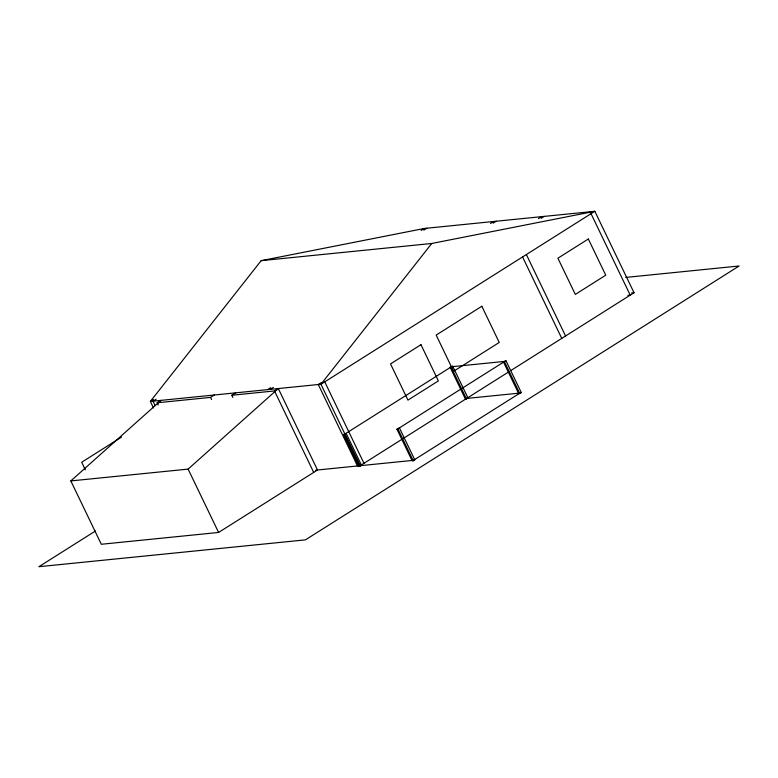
<?xml version="1.0" encoding="UTF-8"?>
<svg xmlns="http://www.w3.org/2000/svg" width="778" height="778" viewBox="0 0 778 778"><rect width="100%" height="100%" fill="white"/><g stroke="black" fill="none" stroke-linecap="round" stroke-linejoin="round"><path stroke-width="1.17" d="M510.942 370.474L634.031 292.742L594.839 211.295L424.243 228.479L261.165 260.659L150.358 401.438L153.499 407.954M508.89 371.767L360.156 465.701L320.954 384.254L594.839 211.295L431.761 243.475L320.954 384.254L150.358 401.438L153.431 399.493M232.894 397.422L231.854 395.243L274.498 390.945L278.31 388.543L317.502 470L218.599 532.453L101.315 544.269L70.827 480.921L161.017 400.369L157.214 402.771L158.265 404.939M70.827 480.921L188.12 469.105L278.31 388.543M421.161 230.424L424.243 228.479M156.106 399.231L153.023 401.166L155.114 405.513M423.825 230.152L426.908 228.207M121.543 437.09L81.69 462.258L85.327 469.824M157.214 402.771L210.527 397.393L214.329 394.991M490.48 223.432L493.544 221.497M493.145 223.16L496.208 221.224M231.854 395.243L235.656 392.841M267.642 389.622L270.686 387.697M538.454 218.599L541.527 216.663M270.306 389.35L273.35 387.434M541.128 218.326L544.192 216.391M321.363 382.572L318.29 384.517L357.491 465.964M590.123 212.851L592.165 211.558M95.422 531.014L38.9 566.705L305.453 539.854L739.1 265.998L625.726 277.425M343.613 434.562L346.2 433.492L361.449 465.166L359.922 466.129L358.862 466.236L343.613 434.562L346.2 433.492M450.122 367.294L452.708 366.224L467.957 397.898L466.43 398.861L465.37 398.968L450.122 367.294L452.708 366.224M344.907 434.027L451.415 366.759L504.728 361.391L398.219 428.649M396.926 429.184L399.513 428.114L414.762 459.788L413.235 460.751L412.175 460.858L396.926 429.184L399.513 428.114M503.434 361.926L506.021 360.856L521.27 392.53L519.743 393.493L518.683 393.6L503.434 361.926L506.021 360.856M465.37 398.968L467.957 397.898M518.683 393.6L521.27 392.53M261.165 260.659L431.761 243.475M631.629 292.985L634.031 292.742M627.827 295.387L630.229 295.144L591.027 213.697M466.664 398.433L519.976 393.065L413.468 460.323L315.703 470.175M360.379 465.273L361.449 465.166M413.692 459.895L414.762 459.788M526.366 254.532L565.567 335.979M522.563 256.935L561.755 338.381M504.504 361.819L519.743 393.493M451.191 367.187L466.43 398.861M397.996 429.077L413.235 460.751M324.757 381.852L363.958 463.299M344.683 434.455L359.922 466.129M274.498 390.945L313.699 472.402M210.527 397.393L211.577 399.571M188.12 469.105L218.599 532.453M420.956 344.693L390.527 363.919L407.954 400.116L438.384 380.899L420.956 344.693M481.825 306.26L436.176 335.085L453.593 371.291L499.243 342.456L481.825 306.26M588.333 239.002L557.904 258.218L575.321 294.415L605.751 275.198L588.333 239.002"/></g></svg>
